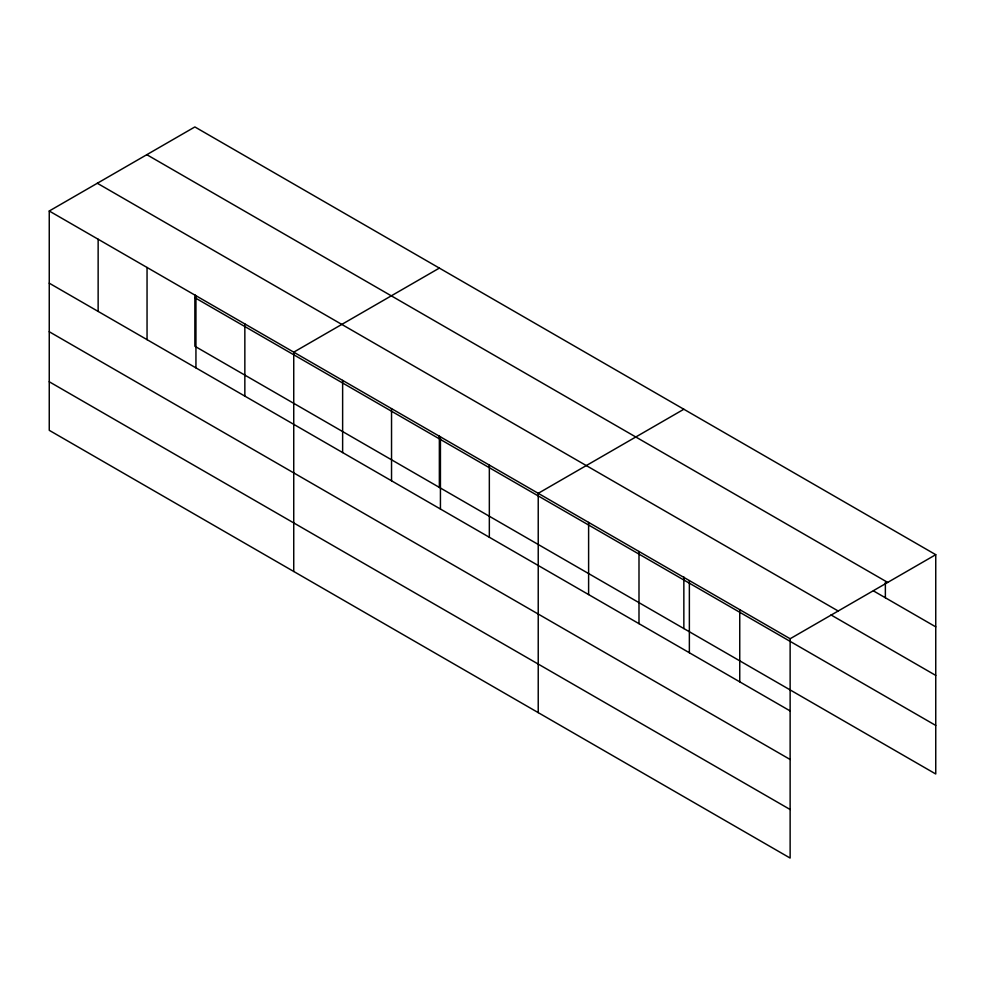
<?xml version="1.0" encoding="UTF-8"?>
<svg xmlns="http://www.w3.org/2000/svg" width="985" height="985" viewBox="0 0 985 985"><rect width="100%" height="100%" fill="white"/><g stroke="black" fill="none" stroke-linecap="round" stroke-linejoin="round"><path stroke-width="1.48" d="M790.13 759.484L790.13 638.748L49.25 211.012L49.25 430.322L790.13 858.058L790.13 759.484L49.25 331.736M194.87 294.663L194.87 346.252L935.75 773.988L935.75 554.678L194.87 126.942L49.25 211.012M439.359 268.092L293.739 352.162L293.739 571.472M683.849 409.243L538.229 493.325L538.229 712.635M790.13 638.748L935.75 554.678M146.814 154.682L887.694 582.418M873.436 590.877L935.75 626.854M97.306 183.259L838.186 611.008M831.008 614.935L935.75 675.414M194.87 297.692L935.75 725.44M49.25 283.188L790.13 710.924M49.25 381.761L790.13 809.51M885.367 582.406L885.367 597.772M739.747 609.666L739.747 681.842M689.365 580.584L689.365 652.759M683.849 576.976L683.849 628.553M638.994 551.489L638.994 623.665M588.611 522.407L588.611 594.583M489.336 465.092L489.336 537.268M440.43 436.86L440.43 509.036M439.359 435.813L439.359 487.403M391.537 408.627L391.537 480.803M342.632 380.395L342.632 452.571M244.846 323.93L244.846 396.105M195.941 295.697L195.941 367.873M147.048 267.477L147.048 339.653M98.143 239.244L98.143 311.42"/></g></svg>
